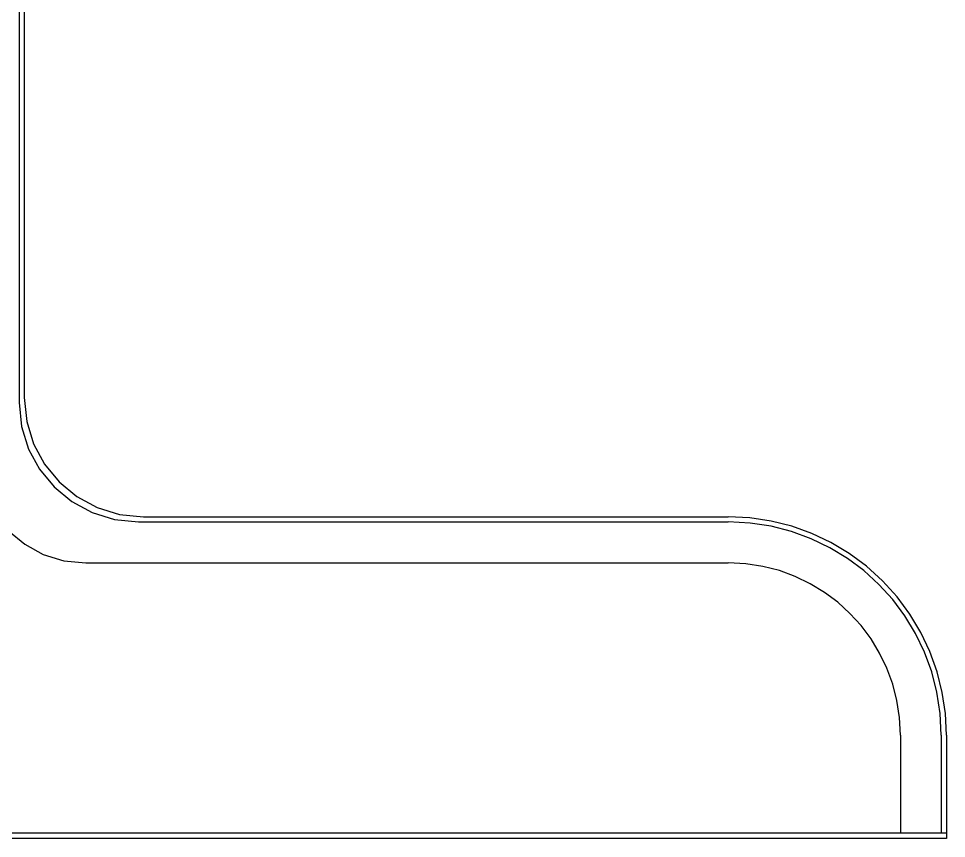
# Model space of a CAD drawing. Header units: metres. Extents: x 2 to 323, y -2 to 254.
# Drawn here: x 85.73 to 112.94, y 140.3 to 164.32 of the extents above; entities that cross this region are included whole.
import ezdxf

# ---------------------------------------------------------------- set-up
doc = ezdxf.new("R2010")
doc.units = ezdxf.units.M
doc.layers.add('REFERENCIA', color=7, linetype='Continuous')

msp = doc.modelspace()

# ---------------------------------------------------------------- linework, layer by layer
at = {"layer": 'REFERENCIA'}
for p, q in [((85.748, 171.095), (85.748, 153.071)), ((85.748, 170.913), (85.748, 153.071)), ((85.898, 170.992), (85.898, 153.221)), ((85.898, 170.992), (85.898, 153.221)), ((89.398, 149.721), (106.543, 149.721)), ((89.398, 149.721), (106.543, 149.721)), ((89.248, 149.571), (106.543, 149.571)), ((89.248, 149.571), (106.543, 149.571)), ((87.701, 148.371), (106.543, 148.371)), ((87.701, 148.371), (106.543, 148.371)), ((111.593, 143.321), (111.593, 140.446)), ((111.593, 143.321), (111.593, 140.446)), ((112.793, 143.321), (112.793, 140.446)), ((112.793, 143.321), (112.793, 140.446)), ((112.943, 143.321), (112.943, 140.446)), ((112.943, 143.321), (112.943, 140.296)), ((112.943, 140.446), (68.196, 140.446)), ((112.943, 140.446), (68.196, 140.446)), ((112.943, 140.296), (68.228, 140.296)), ((112.943, 140.296), (68.228, 140.296))]:
    msp.add_line(p, q, dxfattribs=at)
for points in [[(85.898, 153.221), (85.969, 152.515), (86.173, 151.858), (86.495, 151.264), (86.923, 150.746), (87.441, 150.318), (88.035, 149.996), (88.692, 149.792), (89.398, 149.721)], [(85.898, 153.221), (85.969, 152.515), (86.173, 151.858), (86.495, 151.264), (86.923, 150.746), (87.441, 150.318), (88.035, 149.996), (88.692, 149.792), (89.398, 149.721)], [(85.748, 153.071), (85.819, 152.365), (86.023, 151.708), (86.345, 151.114), (86.773, 150.596), (87.291, 150.168), (87.885, 149.846), (88.542, 149.642), (89.248, 149.571)], [(85.748, 153.071), (85.819, 152.365), (86.023, 151.708), (86.345, 151.114), (86.773, 150.596), (87.291, 150.168), (87.885, 149.846), (88.542, 149.642), (89.248, 149.571)], [(84.501, 151.571), (84.566, 150.926), (84.753, 150.325), (85.048, 149.782), (85.438, 149.308), (85.912, 148.917), (86.456, 148.622), (87.056, 148.436), (87.701, 148.371)], [(84.501, 151.571), (84.566, 150.926), (84.753, 150.325), (85.048, 149.782), (85.438, 149.308), (85.912, 148.917), (86.456, 148.622), (87.056, 148.436), (87.701, 148.371)], [(112.943, 143.321), (112.912, 143.953), (112.819, 144.575), (112.667, 145.182), (112.456, 145.77), (112.19, 146.334), (111.868, 146.871), (111.494, 147.377), (111.069, 147.846), (110.6, 148.271), (110.094, 148.645), (109.557, 148.967), (108.993, 149.234), (108.405, 149.444), (107.798, 149.597), (107.176, 149.689), (106.543, 149.721)], [(112.943, 143.321), (112.912, 143.953), (112.819, 144.575), (112.667, 145.182), (112.456, 145.77), (112.19, 146.334), (111.868, 146.871), (111.494, 147.377), (111.069, 147.846), (110.6, 148.271), (110.094, 148.645), (109.557, 148.967), (108.993, 149.234), (108.405, 149.444), (107.798, 149.597), (107.176, 149.689), (106.543, 149.721)], [(112.793, 143.321), (112.761, 143.96), (112.666, 144.58), (112.512, 145.179), (112.302, 145.754), (112.039, 146.3), (111.726, 146.815), (111.366, 147.296), (110.963, 147.74), (110.519, 148.144), (110.038, 148.503), (109.523, 148.816), (108.976, 149.08), (108.402, 149.29), (107.803, 149.444), (107.182, 149.538), (106.543, 149.571)], [(112.793, 143.321), (112.761, 143.96), (112.666, 144.58), (112.512, 145.179), (112.302, 145.754), (112.039, 146.3), (111.726, 146.815), (111.366, 147.296), (110.963, 147.74), (110.519, 148.144), (110.038, 148.503), (109.523, 148.816), (108.976, 149.08), (108.402, 149.29), (107.803, 149.444), (107.182, 149.538), (106.543, 149.571)], [(111.593, 143.321), (111.567, 143.837), (111.491, 144.338), (111.366, 144.822), (111.197, 145.286), (110.984, 145.728), (110.731, 146.144), (110.44, 146.533), (110.114, 146.892), (109.756, 147.218), (109.367, 147.508), (108.951, 147.761), (108.509, 147.974), (108.045, 148.144), (107.561, 148.268), (107.06, 148.345), (106.543, 148.371)], [(111.593, 143.321), (111.567, 143.837), (111.491, 144.338), (111.366, 144.822), (111.197, 145.286), (110.984, 145.728), (110.731, 146.144), (110.44, 146.533), (110.114, 146.892), (109.756, 147.218), (109.367, 147.508), (108.951, 147.761), (108.509, 147.974), (108.045, 148.144), (107.561, 148.268), (107.06, 148.345), (106.543, 148.371)]]:
    msp.add_lwpolyline(points, dxfattribs=at)

doc.saveas('drawing.dxf')
